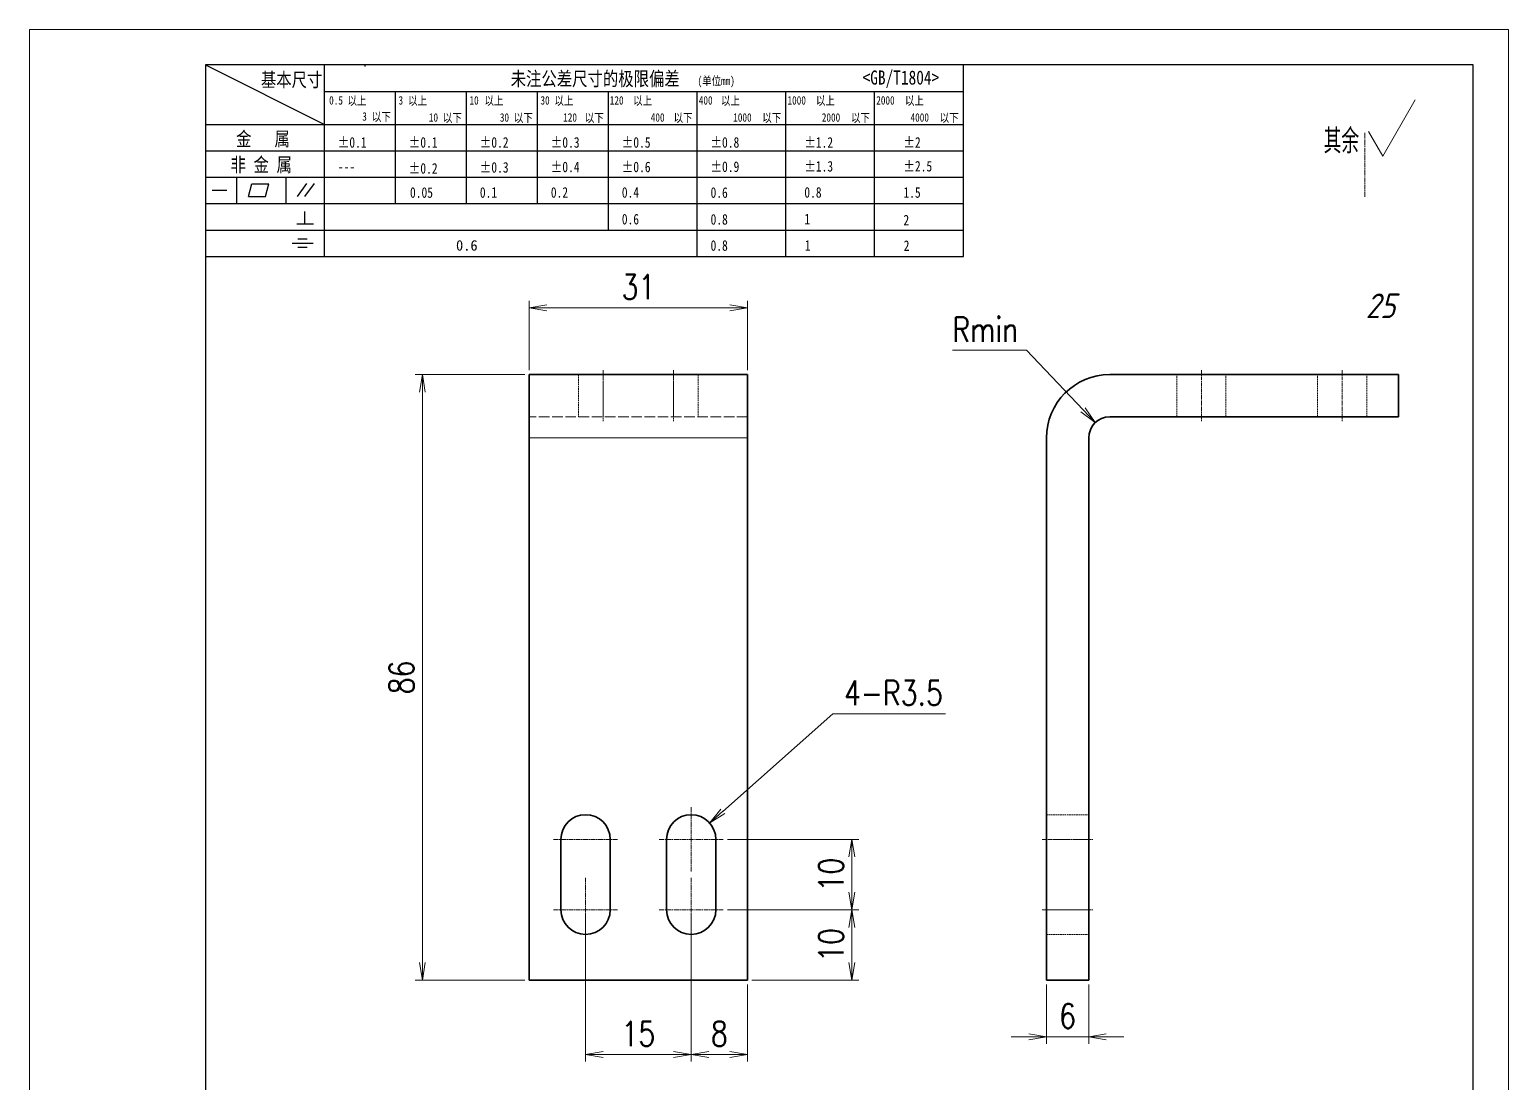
# Model space of a CAD drawing. Header units: millimetres. Extents: x -47800 to 104182, y -50696 to 46579.
# Drawn here: x -47263.2 to -47053.2, y 46102.1 to 46251.6 of the extents above; entities that cross this region are included whole.
import ezdxf
from ezdxf.enums import TextEntityAlignment as Align

# ---------------------------------------------------------------- set-up
doc = ezdxf.new("R2010")
doc.units = ezdxf.units.MM
doc.header["$LTSCALE"] = 0.5
for name, pattern in [('AM_ISO02W050x2', [3.75, 3, -0.75]), ('AM_ISO08W050x2', [9, 6, -0.75, 1.5, -0.75]), ('DOT2', [0.125, 0, -0.125])]:
    doc.linetypes.add(name, pattern=pattern)
for name, color, linetype, lineweight in [('中心线', 2, 'AM_ISO08W050x2', 18), ('图框', 7, 'Continuous', 18), ('标注线', 3, 'Continuous', 18), ('粗实线', 7, 'Continuous', 35), ('虚线', 1, 'AM_ISO02W050x2', 18)]:
    doc.layers.add(name, color=color, linetype=linetype, lineweight=lineweight)
doc.layers.add('图\\M+19E79\\M+195B6\\M+18E9A', color=7, linetype='Continuous')
doc.layers.add('打印', color=7, linetype='Continuous', lineweight=15, plot=False)
doc.layers.add('打印-禁用', color=7, linetype='Continuous', lineweight=15, plot=False)
doc.styles.add('DIM', font='romans.shx', dxfattribs={"width": 0.8, "bigfont": 'bigfont.shx'})
doc.styles.add('国标', font='simfang.ttf', dxfattribs={"width": 0.8})
doc.styles.add('机械长仿宋', font='gbenor.shx', dxfattribs={"height": 1, "bigfont": 'gbcbig.shx'})
doc.dimstyles.new('DEH 1-1$0', dxfattribs={"dimtxt": 3.5, "dimasz": 2.5, "dimexe": 1, "dimexo": 0.625, "dimgap": 1.2, "dimtad": 1, "dimzin": 9, "dimdsep": 46, "dimtxsty": 'DIM', "dimblk": 'OPEN', "dimcen": 0, "dimclrd": 8, "dimclre": 8, "dimclrt": 2, "dimazin": 2, "dimtfac": 0.5, "dimtmove": 0, "dimatfit": 3, "dimldrblk": 'OPEN', "dimfxl": 0, "dimtolj": 2, "dimlwd": 18, "dimlwe": 18, "dimarcsym": 0})
doc.dimstyles.new('DEH 1-1$4', dxfattribs={"dimtxt": 3.5, "dimasz": 2.5, "dimexe": 1, "dimexo": 0.625, "dimgap": 1.2, "dimtad": 1, "dimtoh": 1, "dimdsep": 46, "dimtxsty": 'DIM', "dimblk": 'OPEN', "dimcen": 0, "dimclrd": 8, "dimclre": 8, "dimclrt": 2, "dimazin": 2, "dimtfac": 0.5, "dimtofl": 0, "dimtmove": 0, "dimatfit": 3, "dimldrblk": 'OPEN', "dimfxl": 0, "dimtolj": 2, "dimlwd": 18, "dimlwe": 18, "dimarcsym": 0})

# ---------------------------------------------------------------- blocks, each defined once
blk = doc.blocks.new('GZDEH零件A4图框V01版')
at = {"layer": '图\\M+19E79\\M+195B6\\M+18E9A', "linetype": 'Continuous'}
for p, q in [((25, 292), (25, 13.5)), ((205, 292), (25, 292)), ((205, 13.5), (205, 292))]:
    blk.add_line(p, q, dxfattribs=at)
at = {"layer": '图\\M+19E79\\M+195B6\\M+18E9A', "color": 9}
for p, q in [((25, 292), (41.88, 283.54)), ((41.88, 264.79), (41.88, 292)), ((47.66, 291.75), (47.66, 292)), ((132.6, 264.79), (132.6, 292)), ((41.88, 288.22), (132.6, 288.22)), ((51.96, 272.29), (51.96, 288.22)), ((62.04, 272.29), (62.04, 288.22)), ((72.12, 272.29), (72.12, 288.22)), ((82.2, 268.54), (82.2, 288.22)), ((94.8, 264.79), (94.8, 288.22)), ((107.4, 264.79), (107.4, 288.22)), ((120, 264.79), (120, 288.22)), ((25, 283.54), (132.6, 283.54)), ((25, 279.79), (132.6, 279.79)), ((25, 276.04), (132.6, 276.04)), ((29.43, 272.34), (29.43, 276.04)), ((36.42, 272.34), (36.42, 276.04)), ((38.03, 273.3), (39.36, 275.16)), ((39.11, 273.3), (40.45, 275.16)), ((25.94, 274.19), (28, 274.19)), ((31.1, 273.3), (31.58, 275.09)), ((31.1, 273.3), (33.51, 273.3)), ((31.58, 275.09), (33.99, 275.09)), ((33.51, 273.3), (33.99, 275.09)), ((25, 272.29), (132.6, 272.29)), ((39.09, 269.41), (39.09, 271.18)), ((37.93, 269.41), (40.32, 269.41)), ((25, 268.54), (132.6, 268.54)), ((38.08, 267.29), (39.43, 267.29)), ((25, 264.79), (132.6, 264.79)), ((37.3, 266.69), (40.28, 266.69)), ((38.08, 266.09), (39.44, 266.09))]:
    blk.add_line(p, q, dxfattribs=at)
at = {"layer": '打印-禁用', "linetype": 'Continuous'}
for p, q in [((0, 297), (0, 0)), ((210, 297), (0, 297)), ((210, 297), (210, 0))]:
    blk.add_line(p, q, dxfattribs=at)
at = {"layer": '图\\M+19E79\\M+195B6\\M+18E9A', "color": 9, "style": '国标', "width": 0.8}
for s, height, p in [('基本尺寸', 2, (32.84, 288.88)), ('未注公差尺寸的极限偏差', 2, (68.32, 289.02)), ('<GB/T1804>', 2, (118.29, 289.19)), ('30', 1.2, (72.55, 286.35)), ('金   属', 2, (29.33, 280.48)), ('±0.1', 1.5, (43.78, 280.23)), ('±0.1', 1.5, (53.86, 280.23)), ('±0.2', 1.5, (63.94, 280.23)), ('±0.3', 1.5, (74.02, 280.23)), ('±0.5', 1.5, (84.1, 280.23)), ('±0.8', 1.5, (96.7, 280.23)), ('±1.2', 1.5, (110.02, 280.23)), ('±2', 1.5, (124.09, 280.23)), ('非 金 属', 2, (28.53, 276.82)), ('---', 1.5, (43.78, 276.81)), ('±0.2', 1.5, (53.86, 276.54)), ('±0.3', 1.5, (63.94, 276.69)), ('±0.4', 1.5, (74.02, 276.75)), ('±0.6', 1.5, (84.1, 276.75)), ('±0.9', 1.5, (96.7, 276.78)), ('±1.3', 1.5, (110.02, 276.84)), ('±2.5', 1.5, (124.09, 276.85)), ('0.1', 1.5, (63.94, 273.12)), ('0.2', 1.5, (74.02, 273.13)), ('0.4', 1.5, (84.1, 273.13)), ('0.6', 1.5, (96.7, 273.11)), ('0.8', 1.5, (110.02, 273.13)), ('1.5', 1.5, (124.09, 273.12)), ('0.6', 1.5, (84.1, 269.33)), ('0.8', 1.5, (96.7, 269.3)), ('1', 1.5, (110.02, 269.34)), ('2', 1.5, (124.09, 269.2)), ('0.8', 1.5, (96.7, 265.59)), ('1', 1.5, (110.1, 265.6)), ('2', 1.5, (124.13, 265.57))]:
    blk.add_text(s, height=height, dxfattribs=at).set_placement(p)
at = {"layer": '图\\M+19E79\\M+195B6\\M+18E9A', "color": 9, "lineweight": 15, "style": '国标', "width": 0.8}
for s, p in [('0.5', (42.54, 286.35)), ('以上', (45.15, 286.3)), ('3', (52.39, 286.35)), ('以上', (53.76, 286.3)), ('10', (62.47, 286.35)), ('以上', (64.6, 286.3)), ('以上', (74.53, 286.3)), ('120', (82.39, 286.35)), ('以上', (85.72, 286.3)), ('400', (95.03, 286.35)), ('以上', (98.19, 286.3)), ('1000', (107.63, 286.35)), ('以上', (111.67, 286.3)), ('2000', (120.23, 286.35)), ('以上', (124.31, 286.3)), ('3', (47.24, 284.06)), ('以下', (48.61, 284.01)), ('10', (56.7, 283.92)), ('以下', (58.69, 283.87)), ('30', (66.78, 283.92)), ('以下', (68.77, 283.87)), ('120', (75.77, 283.92)), ('以下', (78.85, 283.87)), ('400', (88.21, 283.92)), ('以下', (91.45, 283.87)), ('1000', (99.92, 283.92)), ('以下', (104.05, 283.87)), ('2000', (112.5, 283.92)), ('以下', (116.65, 283.87)), ('4000', (125.1, 283.92)), ('以下', (129.25, 283.87))]:
    blk.add_text(s, height=1.2, dxfattribs=at).set_placement(p)
at = {"layer": '图\\M+19E79\\M+195B6\\M+18E9A', "color": 9, "lineweight": 13, "style": '国标'}
blk.add_text('0.6', height=1.5, dxfattribs=at).set_placement((60.56, 265.61))
at = {"layer": '图\\M+19E79\\M+195B6\\M+18E9A', "color": 9, "lineweight": 15, "insert": (94.85, 290.31), "char_height": 1.2, "width": 8.7957, "attachment_point": 1, "style": '国标'}
blk.add_mtext('(单位mm)', dxfattribs=at)
at = {"layer": '图\\M+19E79\\M+195B6\\M+18E9A', "color": 9, "insert": (54.02, 273.09), "char_height": 1.5, "width": 5.1982, "attachment_point": 7, "style": '国标'}
blk.add_mtext('0.05', dxfattribs=at)
blk = doc.blocks.new('DEH A4')
at = {"layer": '图框'}
blk.add_blockref('GZDEH零件A4图框V01版', (0, 0), dxfattribs=at)
blk = doc.blocks.new('其余任何25')
at = {"layer": '标注线'}
for p, q in [((0, 0), (4.62, 8)), ((-2.02, 3.5), (0, 0))]:
    blk.add_line(p, q, dxfattribs=at)
at = {"layer": '标注线', "color": 7, "linetype": 'DOT2', "style": '机械长仿宋'}
blk.add_text('其余', height=3.5, dxfattribs=at).set_placement((-8.38, 0.4))
at = {"layer": '标注线', "color": 2, "style": '机械长仿宋', "oblique": 15}
blk.add_attdef('25', text='', height=3.5, dxfattribs=at).set_placement((1.79, -24.04), align=Align.BOTTOM_RIGHT)
blk = doc.blocks.new('_Open')
at = {"color": 0, "linetype": 'ByBlock', "lineweight": -2}
for p, q in [((-1, 0.167), (0, 0)), ((-1, -0.167), (0, 0)), ((0, 0), (-1, 0))]:
    blk.add_line(p, q, dxfattribs=at)
blk = doc.blocks.new('*D19')
at = {"layer": 'Defpoints', "color": 0, "transparency": 16777216}
for p in [(-47192.2, 46202.63), (-47207.38, 46116.63), (-47192.2, 46116.63)]:
    blk.add_point(p, dxfattribs=at)
at = {"layer": '标注线', "color": 8, "lineweight": 18, "transparency": 16777216}
for p, q in [((-47192.83, 46202.63), (-47208.38, 46202.63)), ((-47207.38, 46200.13), (-47207.38, 46119.13)), ((-47192.83, 46116.63), (-47208.38, 46116.63))]:
    blk.add_line(p, q, dxfattribs=at)
at = {"layer": '标注线', "color": 8, "lineweight": 18, "transparency": 16777216, "xscale": 2.5, "yscale": 2.5, "zscale": 2.5}
for p, rotation in [((-47207.38, 46202.63), 90), ((-47207.38, 46116.63), 270)]:
    blk.add_blockref('_Open', p, dxfattribs=dict(at, rotation=rotation))
at = {"layer": '标注线', "color": 2, "transparency": 16777216, "insert": (-47210.33, 46159.63), "char_height": 3.5, "attachment_point": 5, "rotation": 90, "style": 'DIM'}
blk.add_mtext('\\A2;86', dxfattribs=at)
blk = doc.blocks.new('*D20')
at = {"layer": 'Defpoints', "color": 0, "transparency": 16777216}
for p in [(-47161.2, 46212.12), (-47192.2, 46202.63), (-47161.2, 46202.63)]:
    blk.add_point(p, dxfattribs=at)
at = {"layer": '标注线', "color": 8, "lineweight": 18, "transparency": 16777216}
for p, q in [((-47192.2, 46203.26), (-47192.2, 46213.12)), ((-47161.2, 46203.26), (-47161.2, 46213.12)), ((-47189.7, 46212.12), (-47163.7, 46212.12))]:
    blk.add_line(p, q, dxfattribs=at)
at = {"layer": '标注线', "color": 8, "lineweight": 18, "transparency": 16777216, "xscale": 2.5, "yscale": 2.5, "zscale": 2.5, "rotation": 180}
blk.add_blockref('_Open', (-47192.2, 46212.12), dxfattribs=at)
at = {"layer": '标注线', "color": 8, "lineweight": 18, "transparency": 16777216, "xscale": 2.5, "yscale": 2.5, "zscale": 2.5}
blk.add_blockref('_Open', (-47161.2, 46212.12), dxfattribs=at)
at = {"layer": '标注线', "color": 2, "transparency": 16777216, "insert": (-47176.7, 46215.07), "char_height": 3.5, "attachment_point": 5, "style": 'DIM'}
blk.add_mtext('\\A2;31', dxfattribs=at)
blk = doc.blocks.new('*D26')
at = {"layer": 'Defpoints', "color": 0, "transparency": 16777216}
for p in [(-47169.2, 46126.63), (-47161.2, 46116.63), (-47169.2, 46106.09)]:
    blk.add_point(p, dxfattribs=at)
at = {"layer": '标注线', "color": 8, "lineweight": 18, "transparency": 16777216}
for p, q in [((-47169.2, 46126.01), (-47169.2, 46105.09)), ((-47161.2, 46116.01), (-47161.2, 46105.09)), ((-47163.7, 46106.09), (-47166.7, 46106.09))]:
    blk.add_line(p, q, dxfattribs=at)
at = {"layer": '标注线', "color": 8, "lineweight": 18, "transparency": 16777216, "xscale": 2.5, "yscale": 2.5, "zscale": 2.5, "rotation": 180}
blk.add_blockref('_Open', (-47169.2, 46106.09), dxfattribs=at)
at = {"layer": '标注线', "color": 8, "lineweight": 18, "transparency": 16777216, "xscale": 2.5, "yscale": 2.5, "zscale": 2.5}
blk.add_blockref('_Open', (-47161.2, 46106.09), dxfattribs=at)
at = {"layer": '标注线', "color": 2, "transparency": 16777216, "insert": (-47165.2, 46109.04), "char_height": 3.5, "attachment_point": 5, "style": 'DIM'}
blk.add_mtext('\\A2;8', dxfattribs=at)
blk = doc.blocks.new('*D27')
at = {"layer": 'Defpoints', "color": 0, "transparency": 16777216}
for p in [(-47184.2, 46126.63), (-47169.2, 46126.63), (-47184.2, 46106.09)]:
    blk.add_point(p, dxfattribs=at)
at = {"layer": '标注线', "color": 8, "lineweight": 18, "transparency": 16777216}
for p, q in [((-47184.2, 46126.01), (-47184.2, 46105.09)), ((-47169.2, 46126.01), (-47169.2, 46105.09)), ((-47171.7, 46106.09), (-47181.7, 46106.09))]:
    blk.add_line(p, q, dxfattribs=at)
at = {"layer": '标注线', "color": 8, "lineweight": 18, "transparency": 16777216, "xscale": 2.5, "yscale": 2.5, "zscale": 2.5, "rotation": 180}
blk.add_blockref('_Open', (-47184.2, 46106.09), dxfattribs=at)
at = {"layer": '标注线', "color": 8, "lineweight": 18, "transparency": 16777216, "xscale": 2.5, "yscale": 2.5, "zscale": 2.5}
blk.add_blockref('_Open', (-47169.2, 46106.09), dxfattribs=at)
at = {"layer": '标注线', "color": 2, "transparency": 16777216, "insert": (-47176.7, 46109.04), "char_height": 3.5, "attachment_point": 5, "style": 'DIM'}
blk.add_mtext('\\A2;15', dxfattribs=at)
blk = doc.blocks.new('*D28')
at = {"layer": 'Defpoints', "color": 0, "transparency": 16777216}
for p in [(-47164.65, 46126.63), (-47146.39, 46126.63), (-47161.2, 46116.63)]:
    blk.add_point(p, dxfattribs=at)
at = {"layer": '标注线', "color": 8, "lineweight": 18, "transparency": 16777216}
for p, q in [((-47164.03, 46126.63), (-47145.39, 46126.63)), ((-47146.39, 46119.13), (-47146.39, 46124.13)), ((-47160.58, 46116.63), (-47145.39, 46116.63))]:
    blk.add_line(p, q, dxfattribs=at)
at = {"layer": '标注线', "color": 8, "lineweight": 18, "transparency": 16777216, "xscale": 2.5, "yscale": 2.5, "zscale": 2.5}
for p, rotation in [((-47146.39, 46126.63), 90), ((-47146.39, 46116.63), 270)]:
    blk.add_blockref('_Open', p, dxfattribs=dict(at, rotation=rotation))
at = {"layer": '标注线', "color": 2, "transparency": 16777216, "insert": (-47149.34, 46121.63), "char_height": 3.5, "attachment_point": 5, "rotation": 90, "style": 'DIM'}
blk.add_mtext('\\A2;10', dxfattribs=at)
blk = doc.blocks.new('*D29')
at = {"layer": 'Defpoints', "color": 0, "transparency": 16777216}
for p in [(-47164.65, 46136.63), (-47146.39, 46136.63), (-47164.65, 46126.63)]:
    blk.add_point(p, dxfattribs=at)
at = {"layer": '标注线', "color": 8, "lineweight": 18, "transparency": 16777216}
for p, q in [((-47164.03, 46136.63), (-47145.39, 46136.63)), ((-47146.39, 46129.13), (-47146.39, 46134.13)), ((-47164.03, 46126.63), (-47145.39, 46126.63))]:
    blk.add_line(p, q, dxfattribs=at)
at = {"layer": '标注线', "color": 8, "lineweight": 18, "transparency": 16777216, "xscale": 2.5, "yscale": 2.5, "zscale": 2.5}
for p, rotation in [((-47146.39, 46136.63), 90), ((-47146.39, 46126.63), 270)]:
    blk.add_blockref('_Open', p, dxfattribs=dict(at, rotation=rotation))
at = {"layer": '标注线', "color": 2, "transparency": 16777216, "insert": (-47149.34, 46131.63), "char_height": 3.5, "attachment_point": 5, "rotation": 90, "style": 'DIM'}
blk.add_mtext('\\A2;10', dxfattribs=at)
blk = doc.blocks.new('*D30')
at = {"layer": 'Defpoints', "color": 0, "transparency": 16777216}
for p in [(-47118.76, 46116.63), (-47112.76, 46116.63), (-47112.76, 46108.59)]:
    blk.add_point(p, dxfattribs=at)
at = {"layer": '标注线', "color": 8, "lineweight": 18, "transparency": 16777216}
for p, q in [((-47118.76, 46116.01), (-47118.76, 46107.59)), ((-47112.76, 46116.01), (-47112.76, 46107.59)), ((-47121.26, 46108.59), (-47123.76, 46108.59)), ((-47118.76, 46108.59), (-47112.76, 46108.59)), ((-47110.26, 46108.59), (-47107.76, 46108.59))]:
    blk.add_line(p, q, dxfattribs=at)
at = {"layer": '标注线', "color": 8, "lineweight": 18, "transparency": 16777216, "xscale": 2.5, "yscale": 2.5, "zscale": 2.5}
blk.add_blockref('_Open', (-47118.76, 46108.59), dxfattribs=at)
at = {"layer": '标注线', "color": 8, "lineweight": 18, "transparency": 16777216, "xscale": 2.5, "yscale": 2.5, "zscale": 2.5, "rotation": 180}
blk.add_blockref('_Open', (-47112.76, 46108.59), dxfattribs=at)
at = {"layer": '标注线', "color": 2, "transparency": 16777216, "insert": (-47115.76, 46111.54), "char_height": 3.5, "attachment_point": 5, "style": 'DIM'}
blk.add_mtext('\\A2;6', dxfattribs=at)
blk = doc.blocks.new('*D31')
at = {"layer": 'Defpoints', "color": 0, "transparency": 16777216}
for p in [(-47111.83, 46195.81), (-47109.76, 46193.63)]:
    blk.add_point(p, dxfattribs=at)
at = {"layer": '标注线', "color": 8, "lineweight": 18, "transparency": 16777216}
for p, q in [((-47132.11, 46206.08), (-47121.57, 46206.08)), ((-47121.57, 46206.08), (-47113.55, 46197.62))]:
    blk.add_line(p, q, dxfattribs=at)
at = {"layer": '标注线', "color": 8, "lineweight": 18, "transparency": 16777216, "xscale": 2.5, "yscale": 2.5, "zscale": 2.5, "rotation": 313.5100951711993}
blk.add_blockref('_Open', (-47111.83, 46195.81), dxfattribs=at)
at = {"layer": '标注线', "color": 2, "transparency": 16777216, "insert": (-47127.44, 46209.03), "char_height": 3.5, "attachment_point": 5, "style": 'DIM'}
blk.add_mtext('\\A2;{\\Fromans,bigfont|c134;Rmin}', dxfattribs=at)
blk = doc.blocks.new('*D32')
at = {"layer": 'Defpoints', "color": 0, "transparency": 16777216}
for p in [(-47166.58, 46138.96), (-47169.2, 46136.63)]:
    blk.add_point(p, dxfattribs=at)
at = {"layer": '标注线', "color": 8, "lineweight": 18, "transparency": 16777216}
for p, q in [((-47149.08, 46154.47), (-47164.71, 46140.61)), ((-47133.08, 46154.47), (-47149.08, 46154.47))]:
    blk.add_line(p, q, dxfattribs=at)
at = {"layer": '标注线', "color": 8, "lineweight": 18, "transparency": 16777216, "xscale": 2.5, "yscale": 2.5, "zscale": 2.5, "rotation": 221.548836505772}
blk.add_blockref('_Open', (-47166.58, 46138.96), dxfattribs=at)
at = {"layer": '标注线', "color": 2, "transparency": 16777216, "insert": (-47140.48, 46157.42), "char_height": 3.5, "attachment_point": 5, "style": 'DIM'}
blk.add_mtext('\\A2;{\\Fromans,bigfont|c134;4-R3.5}', dxfattribs=at)

msp = doc.modelspace()

# ---------------------------------------------------------------- linework, layer by layer
at = {"lineweight": 13}
msp.add_line((-47161.202, 46193.635), (-47192.202, 46193.635), dxfattribs=at)
at = {"layer": '中心线', "ltscale": 0.22749}
for p, q in [((-47073.54, 46236.955), (-47073.54, 46227.856)), ((-47169.202, 46141.185), (-47169.202, 46132.085)), ((-47184.202, 46131.185), (-47184.202, 46122.085)), ((-47169.202, 46131.185), (-47169.202, 46122.085))]:
    msp.add_line(p, q, dxfattribs=at)
at = {"layer": '中心线', "ltscale": 0.180029}
for p, q in [((-47181.702, 46203.235), (-47181.702, 46196.034)), ((-47171.702, 46203.235), (-47171.702, 46196.034)), ((-47096.762, 46203.235), (-47096.762, 46196.034)), ((-47076.762, 46203.235), (-47076.762, 46196.034))]:
    msp.add_line(p, q, dxfattribs=at)
at = {"layer": '中心线', "ltscale": 0.227496}
for p, q in [((-47188.752, 46136.635), (-47179.652, 46136.635)), ((-47173.752, 46136.635), (-47164.652, 46136.635)), ((-47188.752, 46126.635), (-47179.652, 46126.635)), ((-47173.752, 46126.635), (-47164.652, 46126.635))]:
    msp.add_line(p, q, dxfattribs=at)
at = {"layer": '中心线', "ltscale": 0.180016}
for p, q in [((-47119.362, 46136.635), (-47112.161, 46136.635)), ((-47119.362, 46126.635), (-47112.161, 46126.635))]:
    msp.add_line(p, q, dxfattribs=at)
at = {"layer": '打印'}
msp.add_lwpolyline([(-47263.157, 46251.622), (-47053.156, 46251.622), (-47053.156, 45954.622), (-47263.157, 45954.622)], close=True, dxfattribs=at)
at = {"layer": '粗实线', "lineweight": 35}
for p, q in [((-47161.202, 46202.635), (-47192.202, 46202.635)), ((-47109.762, 46202.635), (-47068.762, 46202.635)), ((-47068.762, 46196.635), (-47109.762, 46196.635)), ((-47192.202, 46116.635), (-47192.202, 46193.635)), ((-47161.202, 46116.635), (-47161.202, 46193.635)), ((-47118.762, 46116.635), (-47118.762, 46193.635)), ((-47112.762, 46193.635), (-47112.762, 46116.635)), ((-47161.202, 46116.635), (-47192.202, 46116.635))]:
    msp.add_line(p, q, dxfattribs=at)
at = {"layer": '粗实线', "lineweight": 35, "ltscale": 0.225}
for p, q in [((-47192.202, 46193.635), (-47192.202, 46202.635)), ((-47161.202, 46193.635), (-47161.202, 46202.635))]:
    msp.add_line(p, q, dxfattribs=at)
at = {"layer": '粗实线', "lineweight": 35, "ltscale": 0.15}
for p, q in [((-47068.762, 46202.635), (-47068.762, 46196.635)), ((-47112.762, 46116.635), (-47118.762, 46116.635))]:
    msp.add_line(p, q, dxfattribs=at)
at = {"layer": '粗实线', "lineweight": 35, "ltscale": 0.25}
for p, q in [((-47187.702, 46136.635), (-47187.702, 46126.635)), ((-47180.702, 46126.635), (-47180.702, 46136.635)), ((-47172.702, 46136.635), (-47172.702, 46126.635)), ((-47165.702, 46126.635), (-47165.702, 46136.635))]:
    msp.add_line(p, q, dxfattribs=at)
at = {"layer": '粗实线', "lineweight": 35}
for centre, radius, start, end in [((-47109.762, 46193.635), 9, 90, 180), ((-47109.762, 46193.635), 3, 90, 180), ((-47184.202, 46136.635), 3.5, 360, 180), ((-47169.202, 46136.635), 3.5, 360, 180), ((-47184.202, 46126.635), 3.5, 180, 360), ((-47169.202, 46126.635), 3.5, 180, 360)]:
    msp.add_arc(centre, radius, start, end, dxfattribs=at)
at = {"layer": '虚线', "ltscale": 0.15}
for p, q in [((-47185.202, 46202.635), (-47185.202, 46196.635)), ((-47185.202, 46202.635), (-47185.202, 46196.635)), ((-47181.702, 46196.635), (-47181.702, 46202.635)), ((-47181.702, 46196.635), (-47181.702, 46202.635)), ((-47181.702, 46196.635), (-47181.702, 46202.635)), ((-47181.702, 46196.635), (-47181.702, 46202.635)), ((-47171.702, 46196.635), (-47171.702, 46202.635)), ((-47171.702, 46196.635), (-47171.702, 46202.635)), ((-47171.702, 46196.635), (-47171.702, 46202.635)), ((-47171.702, 46196.635), (-47171.702, 46202.635)), ((-47168.202, 46202.635), (-47168.202, 46196.635)), ((-47168.202, 46202.635), (-47168.202, 46196.635)), ((-47100.262, 46196.635), (-47100.262, 46202.635)), ((-47093.262, 46196.635), (-47093.262, 46202.635)), ((-47080.262, 46196.635), (-47080.262, 46202.635)), ((-47073.262, 46196.635), (-47073.262, 46202.635)), ((-47118.762, 46140.135), (-47112.762, 46140.135)), ((-47118.762, 46140.135), (-47112.762, 46140.135)), ((-47112.762, 46136.635), (-47118.762, 46136.635)), ((-47112.762, 46136.635), (-47118.762, 46136.635)), ((-47112.762, 46136.635), (-47118.762, 46136.635)), ((-47112.762, 46136.635), (-47118.762, 46136.635)), ((-47118.762, 46126.635), (-47112.762, 46126.635)), ((-47112.762, 46126.635), (-47118.762, 46126.635)), ((-47112.762, 46126.635), (-47118.762, 46126.635)), ((-47118.762, 46126.635), (-47112.762, 46126.635)), ((-47118.762, 46123.135), (-47112.762, 46123.135)), ((-47118.762, 46123.135), (-47112.762, 46123.135))]:
    msp.add_line(p, q, dxfattribs=at)
at = {"layer": '虚线'}
for p, q in [((-47161.202, 46196.635), (-47192.202, 46196.635)), ((-47161.202, 46193.635), (-47192.202, 46193.635))]:
    msp.add_line(p, q, dxfattribs=at)

# ---------------------------------------------------------------- block references
at = {"layer": '图框'}
msp.add_blockref('DEH A4', (-47263.157, 45954.622), dxfattribs=at)
at = {"layer": '标注线'}
msp.add_blockref('其余任何25', (-47071.014, 46233.638), dxfattribs=at).add_auto_attribs({'25': '25'})

# ---------------------------------------------------------------- dimensions: what is measured, and where the dimension line sits
for base, p1, p2, picture, middle in [((-47161.202, 46212.115), (-47192.202, 46202.635), (-47161.202, 46202.635), '*D20', (-47176.702, 46215.065)), ((-47184.202, 46106.089), (-47169.202, 46126.635), (-47184.202, 46126.635), '*D27', (-47176.702, 46109.039)), ((-47169.202, 46106.089), (-47161.202, 46116.635), (-47169.202, 46126.635), '*D26', (-47165.202, 46109.039)), ((-47112.762, 46108.588), (-47118.762, 46116.635), (-47112.762, 46116.635), '*D30', (-47115.762, 46111.538))]:
    dim = msp.add_linear_dim(base=base, p1=p1, p2=p2, dimstyle='DEH 1-1$0', dxfattribs=at)
    dim.commit()
    dim.dimension.update_dxf_attribs({"geometry": picture, "text_midpoint": middle})
for center, mpoint, text, picture, middle in [((-47109.762, 46193.635), (-47111.827, 46195.811), '{\\Fromans,bigfont|c134;Rmin}', '*D31', (-47127.44, 46206.077)), ((-47169.202, 46136.635), (-47166.583, 46138.956), '{\\Fromans,bigfont|c134;4-<>}', '*D32', (-47140.481, 46154.467))]:
    dim = msp.add_radius_dim(center=center, mpoint=mpoint, text=text, dimstyle='DEH 1-1$4', dxfattribs=at)
    dim.commit()
    dim.dimension.update_dxf_attribs({"geometry": picture, "text_midpoint": middle, "dimtype": 164})
for base, p1, p2, picture, middle in [((-47207.382, 46116.635), (-47192.202, 46202.635), (-47192.202, 46116.635), '*D19', (-47210.332, 46159.635)), ((-47146.39, 46136.635), (-47164.652, 46126.635), (-47164.652, 46136.635), '*D29', (-47149.34, 46131.635)), ((-47146.39, 46126.635), (-47161.202, 46116.635), (-47164.652, 46126.635), '*D28', (-47149.34, 46121.635))]:
    dim = msp.add_linear_dim(base=base, p1=p1, p2=p2, angle=90, dimstyle='DEH 1-1$0', dxfattribs=at)
    dim.commit()
    dim.dimension.update_dxf_attribs({"geometry": picture, "text_midpoint": middle})

doc.saveas('drawing.dxf')
